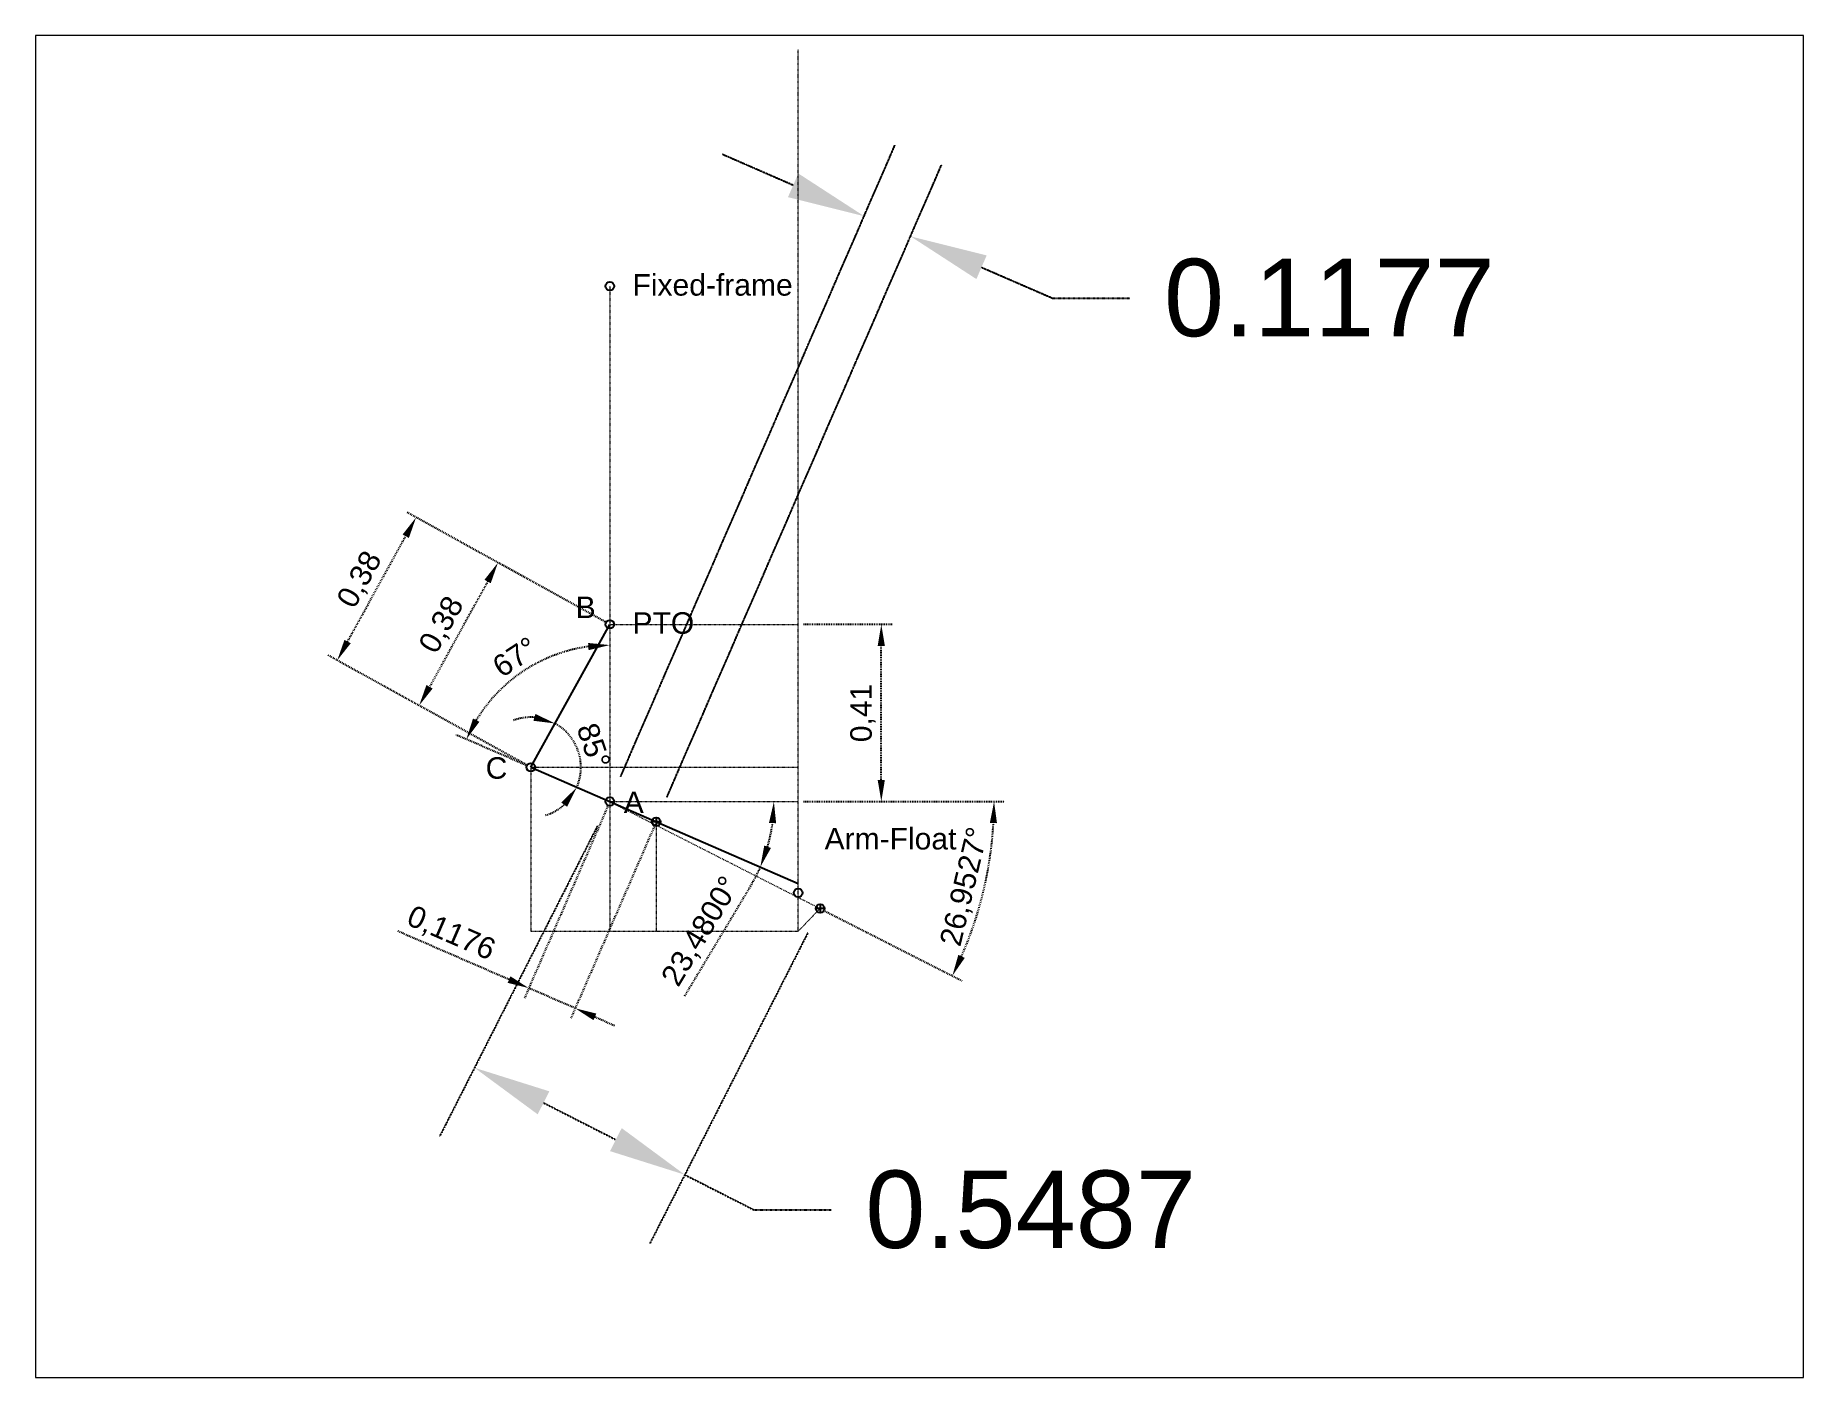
# Paper-space layout 'Layout1' of a CAD drawing. Header units: metres. Extents: x 26 to 231, y 20 to 176.
# The model-space entities are those that its viewports show. They can reach past a viewport. Long polylines and large blocks are cut down to what shows.
import ezdxf

# ---------------------------------------------------------------- set-up
doc = ezdxf.new("R2010")
doc.units = ezdxf.units.M
doc.header["$LTSCALE"] = 0.001
doc.linetypes.add('ACAD_ISO02W100', pattern=[15, 12, -3])
doc.layers.get('Defpoints').update_dxf_attribs({"color": 6, "linetype": 'ACAD_ISO02W100', "lineweight": 20})
doc.styles.get("Standard").update_dxf_attribs({"font": 'arial.ttf'})
doc.dimstyles.new('ISO-25', dxfattribs={"dimtxt": 2.5, "dimasz": 2.5, "dimexe": 1.25, "dimexo": 0.625, "dimtad": 1, "dimtxsty": 'Standard', "dimcen": 2.5, "dimadec": 0, "dimazin": 0, "dimtfac": 1, "dimtmove": 0, "dimatfit": 3, "dimfxl": 1, "dimarcsym": 0})
doc.dimstyles.get("Standard").update_dxf_attribs({"dimtxt": 0.18, "dimasz": 0.18, "dimexe": 0.18, "dimexo": 0.0625, "dimgap": 0.09, "dimtad": 0, "dimtih": 1, "dimtoh": 1, "dimdec": 4, "dimzin": 0, "dimdsep": 46, "dimtxsty": 'Standard', "dimcen": 0.09, "dimadec": 0, "dimazin": 0, "dimtfac": 1, "dimtdec": 4, "dimtofl": 0, "dimtmove": 0, "dimatfit": 3, "dimfxl": 1, "dimtolj": 1, "dimtzin": 0, "dimarcsym": 0})
pattern_1 = [(0, (0.311, -0.202), (0, 6.985), [5.08, -1.905]), (90, (0.311, -0.202), (-6.985, 4e-16), [5.08, -1.905])]

# ---------------------------------------------------------------- blocks, each defined once
blk = doc.blocks.new('*D5')
at = {"layer": 'Defpoints', "color": 0, "lineweight": -2, "transparency": 16777216}
for start, end in [(85.9177, 110.7344), (336.52, 61.101), (286.8866, 311.7033)]:
    blk.add_arc((83.32, 90.43), 5.82, start, end, dxfattribs=at)
at = {"layer": 'Defpoints', "color": 0, "transparency": 16777216}
for p in [(92.49, 107.05), (89.12, 90.91), (83.32, 90.43), (83.32, 90.43), (114.39, 76.93)]:
    blk.add_point(p, dxfattribs=at)
for points in [[(83.85, 96.63), (83.61, 95.84), (86.13, 95.53)], [(86.85, 86.33), (87.53, 85.84), (88.65, 88.11)]]:
    blk.add_solid(points, dxfattribs=at)
at = {"layer": 'Defpoints', "color": 0, "transparency": 16777216, "insert": (90.62, 92.92), "char_height": 2.5, "attachment_point": 5, "rotation": 288.8105}
blk.add_mtext('85°', dxfattribs=at)
blk = doc.blocks.new('*D6')
at = {"layer": 'Defpoints', "color": 0, "lineweight": -2, "transparency": 16777216}
for p, q in [((91.94, 107.35), (78.4, 114.83)), ((78.29, 112.03), (71.53, 99.79)), ((82.77, 90.73), (69.23, 98.21))]:
    blk.add_line(p, q, dxfattribs=at)
at = {"layer": 'Defpoints', "color": 0, "transparency": 16777216}
for p in [(92.49, 107.05), (70.32, 97.61), (83.32, 90.43)]:
    blk.add_point(p, dxfattribs=at)
for points in [[(77.92, 112.23), (78.65, 111.83), (79.49, 114.22)], [(71.17, 100), (71.89, 99.59), (70.32, 97.61)]]:
    blk.add_solid(points, dxfattribs=at)
at = {"layer": 'Defpoints', "color": 0, "transparency": 16777216, "insert": (73.05, 106.94), "char_height": 2.5, "attachment_point": 5, "rotation": 61.101}
blk.add_mtext('0,38', dxfattribs=at)
blk = doc.blocks.new('*D7')
at = {"layer": 'Defpoints', "color": 0, "lineweight": -2, "transparency": 16777216}
for p, q in [((92.24, 85.87), (82.57, 63.62)), ((97.64, 83.53), (87.97, 61.28)), ((80.78, 65.76), (67.82, 71.39)), ((88.47, 62.42), (83.07, 64.77)), ((90.76, 61.43), (93.05, 60.43))]:
    blk.add_line(p, q, dxfattribs=at)
at = {"layer": 'Defpoints', "color": 0, "transparency": 16777216}
for p in [(92.49, 86.45), (97.88, 84.1), (83.07, 64.77)]:
    blk.add_point(p, dxfattribs=at)
for points in [[(80.94, 66.14), (80.61, 65.38), (83.07, 64.77)], [(90.93, 61.81), (90.59, 61.04), (88.47, 62.42)]]:
    blk.add_solid(points, dxfattribs=at)
at = {"layer": 'Defpoints', "color": 0, "transparency": 16777216, "insert": (74, 71.03), "char_height": 2.5, "attachment_point": 5, "rotation": 336.52}
blk.add_mtext('0,1176', dxfattribs=at)
blk = doc.blocks.new('*D8')
at = {"layer": 'Defpoints', "color": 0, "lineweight": -2, "transparency": 16777216}
for p, q in [((115.01, 107.05), (125.31, 107.05)), ((124.06, 88.95), (124.06, 104.55)), ((115.01, 86.45), (125.31, 86.45))]:
    blk.add_line(p, q, dxfattribs=at)
at = {"layer": 'Defpoints', "color": 0, "transparency": 16777216}
for p in [(114.39, 107.05), (124.06, 107.05), (114.39, 86.45)]:
    blk.add_point(p, dxfattribs=at)
for points in [[(123.64, 104.55), (124.47, 104.55), (124.06, 107.05)], [(123.64, 88.95), (124.47, 88.95), (124.06, 86.45)]]:
    blk.add_solid(points, dxfattribs=at)
at = {"layer": 'Defpoints', "color": 0, "transparency": 16777216, "insert": (121.93, 96.75), "char_height": 2.5, "attachment_point": 5, "rotation": 90}
blk.add_mtext('0,41', dxfattribs=at)
blk = doc.blocks.new('*D9')
at = {"layer": 'Defpoints', "color": 0, "lineweight": -2, "transparency": 16777216}
blk.add_line((82.74, 90.68), (74.66, 94.19), dxfattribs=at)
blk.add_arc((92.49, 86.45), 18.19, 97.8819, 148.638, dxfattribs=at)
at = {"layer": 'Defpoints', "color": 0, "transparency": 16777216}
for p in [(92.49, 146.35), (85.63, 103.29), (83.32, 90.43), (114.39, 76.93), (92.49, 71.35)]:
    blk.add_point(p, dxfattribs=at)
for points in [[(89.97, 104.88), (90.02, 104.05), (92.49, 104.64)], [(77.33, 95.72), (76.59, 96.11), (75.81, 93.69)]]:
    blk.add_solid(points, dxfattribs=at)
at = {"layer": 'Defpoints', "color": 0, "transparency": 16777216, "insert": (81.47, 103.25), "char_height": 2.5, "attachment_point": 5, "rotation": 33.26}
blk.add_mtext('67°', dxfattribs=at)
blk = doc.blocks.new('*D10')
at = {"layer": 'Defpoints', "color": 0, "lineweight": -2, "transparency": 16777216}
blk.add_line((108.85, 76.62), (101.16, 63.82), dxfattribs=at)
for start, end in [(344.0307, 352.4893), (329.0093, 336.52)]:
    blk.add_arc((92.49, 86.45), 19.09, start, end, dxfattribs=at)
at = {"layer": 'Defpoints', "color": 0, "transparency": 16777216}
for p in [(83.32, 90.43), (92.49, 86.45), (114.39, 86.45), (111.4, 83.85), (114.39, 76.93)]:
    blk.add_point(p, dxfattribs=at)
for points in [[(111, 83.98), (111.83, 83.93), (111.57, 86.45)], [(111.23, 81.06), (110.45, 81.34), (109.99, 78.84)]]:
    blk.add_solid(points, dxfattribs=at)
at = {"layer": 'Defpoints', "color": 0, "transparency": 16777216, "insert": (103.18, 71.31), "char_height": 2.5, "attachment_point": 5, "rotation": 59.0093}
blk.add_mtext('23,4800°', dxfattribs=at)
blk = doc.blocks.new('*D11')
at = {"layer": 'Defpoints', "color": 0, "lineweight": -2, "transparency": 16777216}
for p, q in [((115.01, 86.45), (138.42, 86.45)), ((117.5, 73.73), (133.43, 65.63))]:
    blk.add_line(p, q, dxfattribs=at)
blk.add_arc((92.49, 86.45), 44.68, 336.2538, 356.7936, dxfattribs=at)
at = {"layer": 'Defpoints', "color": 0, "transparency": 16777216}
for p in [(92.49, 86.45), (92.49, 86.45), (114.39, 86.45), (116.94, 74.01), (134.99, 72.66)]:
    blk.add_point(p, dxfattribs=at)
for points in [[(136.68, 83.96), (137.51, 83.94), (137.17, 86.45)], [(133.76, 68.28), (133.01, 68.63), (132.32, 66.2)]]:
    blk.add_solid(points, dxfattribs=at)
at = {"layer": 'Defpoints', "color": 0, "transparency": 16777216, "insert": (133.87, 76.53), "char_height": 2.5, "attachment_point": 5, "rotation": 76.5237}
blk.add_mtext('26,9527°', dxfattribs=at)
blk = doc.blocks.new('*D13')
at = {"layer": 'Defpoints', "color": 0, "lineweight": -2, "transparency": 16777216}
for p, q in [((91.94, 107.35), (68.88, 120.08)), ((62.01, 105.05), (68.76, 117.29)), ((82.77, 90.73), (59.71, 103.47))]:
    blk.add_line(p, q, dxfattribs=at)
at = {"layer": 'Defpoints', "color": 0, "transparency": 16777216}
for p in [(69.97, 119.48), (92.49, 107.05), (83.32, 90.43)]:
    blk.add_point(p, dxfattribs=at)
for points in [[(68.4, 117.49), (69.13, 117.09), (69.97, 119.48)], [(61.64, 105.25), (62.37, 104.85), (60.8, 102.86)]]:
    blk.add_solid(points, dxfattribs=at)
at = {"layer": 'Defpoints', "color": 0, "transparency": 16777216, "insert": (63.52, 112.2), "char_height": 2.5, "attachment_point": 5, "rotation": 61.101}
blk.add_mtext('0,38', dxfattribs=at)
blk = doc.blocks.new('*D19')
at = {"layer": 'Defpoints', "color": 0, "lineweight": -2, "transparency": 16777216}
for p, q in [((-0.4131, 0.3593), (0.2252, 1.8279)), ((-0.3052, 0.3124), (0.3331, 1.781)), ((-0.0116, 1.7345), (-0.1767, 1.8063)), ((0.4265, 1.5441), (0.5915, 1.4724)), ((0.5915, 1.4724), (0.7715, 1.4724))]:
    blk.add_line(p, q, dxfattribs=at)
at = {"layer": 'Defpoints', "color": 0, "transparency": 16777216}
for p in [(0.2614, 1.6159), (-0.438, 0.302), (-0.3301, 0.2551)]:
    blk.add_point(p, dxfattribs=at)
for points in [[(0.0004, 1.7621), (-0.0236, 1.707), (0.1535, 1.6628)], [(0.4384, 1.5716), (0.4145, 1.5166), (0.2614, 1.6159)]]:
    blk.add_solid(points, dxfattribs=at)
at = {"layer": 'Defpoints', "color": 0, "transparency": 16777216, "insert": (1.2352, 1.4724), "char_height": 0.18, "attachment_point": 5}
blk.add_mtext('\\A1;0.1177', dxfattribs=at)
blk = doc.blocks.new('*D20')
at = {"layer": 'Defpoints', "color": 0, "lineweight": -2, "transparency": 16777216}
for p, q in [((-0.4663, 0.2463), (-0.8342, -0.4771)), ((0.0228, -0.0024), (-0.3451, -0.7258)), ((-0.5921, -0.3982), (-0.4239, -0.4838)), ((-0.2635, -0.5654), (-0.103, -0.6469)), ((-0.103, -0.6469), (0.077, -0.6469))]:
    blk.add_line(p, q, dxfattribs=at)
at = {"layer": 'Defpoints', "color": 0, "transparency": 16777216}
for p in [(-0.438, 0.302), (0.0511, 0.0533), (-0.2635, -0.5654)]:
    blk.add_point(p, dxfattribs=at)
for points in [[(-0.5785, -0.3715), (-0.6057, -0.425), (-0.7526, -0.3167)], [(-0.4103, -0.457), (-0.4375, -0.5105), (-0.2635, -0.5654)]]:
    blk.add_solid(points, dxfattribs=at)
at = {"layer": 'Defpoints', "color": 0, "transparency": 16777216, "insert": (0.5406, -0.6469), "char_height": 0.18, "attachment_point": 5}
blk.add_mtext('\\A1;0.5487', dxfattribs=at)

msp = doc.modelspace()

# ---------------------------------------------------------------- hatches: boundary and pattern name
at = {"layer": 'Defpoints'}
h = msp.add_hatch(dxfattribs=at)
h.set_pattern_fill('ANGLE', color=256)
h.set_pattern_definition([(0, (0, 0.034), (0, 6.985), [5.08, -1.905]), (90, (0, 0.034), (-6.985, 4e-16), [5.08, -1.905])])
h.paths.add_polyline_path([(-0.3301, 0.28912), (-0.3401, 0.28912, 0.4142136), (-0.3301, 0.27912)])
h = msp.add_hatch(dxfattribs=at)
h.set_pattern_fill('ANGLE', color=256)
h.set_pattern_definition([(0, (0, 0.033), (0, 6.985), [5.08, -1.905]), (90, (0, 0.033), (-6.985, 4e-16), [5.08, -1.905])])
h.paths.add_polyline_path([(-0.3301, 0.28842), (-0.3401, 0.28842, 0.4142136), (-0.3301, 0.27842)])
h = msp.add_hatch(dxfattribs=at)
h.set_pattern_fill('ANGLE', color=256)
h.set_pattern_definition([(0, (-0.0704, 0), (0, 6.985), [5.08, -1.905]), (90, (-0.0704, 0), (-6.985, 4e-16), [5.08, -1.905])])
h.paths.add_polyline_path([(-0.3201, 0.2551, 0.4142136), (-0.3301, 0.2651), (-0.3301, 0.2551)])
h.paths.add_polyline_path([(-0.3301, 0.2551), (-0.3401, 0.2551, 0.4142136), (-0.3301, 0.2451)])
h = msp.add_hatch(dxfattribs=at)
h.set_pattern_fill('ANGLE', color=256)
h.set_pattern_definition([(0, (0, 0), (0, 6.985), [5.08, -1.905]), (90, (0, 0), (-6.985, 4e-16), [5.08, -1.905])])
h.paths.add_polyline_path([(-0.3301, 0.2551), (-0.3401, 0.2551, 0.4142136), (-0.3301, 0.2451)])
h = msp.add_hatch(dxfattribs=at)
h.set_pattern_fill('ANGLE', color=256)
h.set_pattern_definition([(0, (0.1254, 0), (0, 6.985), [5.08, -1.905]), (90, (0.1254, 0), (-6.985, 4e-16), [5.08, -1.905])])
h.paths.add_polyline_path([(-0.2047, 0.2551), (-0.2147, 0.2551, 0.4142136), (-0.2047, 0.2451)])
h = msp.add_hatch(dxfattribs=at)
h.set_pattern_fill('ANGLE', color=256)
h.set_pattern_definition(pattern_1)
h.paths.add_polyline_path([(0.0611, 0.0533, 0.4142136), (0.0511, 0.0633), (0.0511, 0.0533)])
h.paths.add_polyline_path([(0.0511, 0.0533), (0.0411, 0.0533, 0.4142136), (0.0511, 0.0433)])
h = msp.add_hatch(dxfattribs=at)
h.set_pattern_fill('ANGLE', color=256)
h.set_pattern_definition(pattern_1)
h.paths.add_polyline_path([(0.0611, 0.0533, 0.4142136), (0.0511, 0.0633), (0.0511, 0.0533)])
h.paths.add_polyline_path([(0.0511, 0.0533), (0.0411, 0.0533, 0.4142136), (0.0511, 0.0433)])

# ---------------------------------------------------------------- linework, layer by layer
for q in [(-0.438, 0.714), (0, 0.11173)]:
    msp.add_line((-0.62144, 0.38169), q)
at = {"color": 0}
for p, q in [((-0.3201, 0.2551), (-0.3401, 0.2551)), ((-0.3301, 0.2651), (-0.3301, 0.2451)), ((0.0611, 0.0533), (0.0411, 0.0533)), ((0.0611, 0.0533), (0.0411, 0.0533)), ((0.0511, 0.0633), (0.0511, 0.0433)), ((0.0511, 0.0633), (0.0511, 0.0433))]:
    msp.add_line(p, q, dxfattribs=at)
for centre in [(-0.438, 1.5), (-0.438, 0.714), (-0.62144, 0.38169), (-0.438, 0.302), (-0.3301, 0.2551), (0, 0.09), (0.0511, 0.0533), (0.0511, 0.0533)]:
    msp.add_circle(centre, 0.01)
at = {"layer": 'Defpoints'}
for p, q in [((0, 0), (0, 2.05048)), ((-0.438, 1.5), (-0.438, 0)), ((-0.438, 0.714), (0, 0.714)), ((-0.62144, 0.38169), (-0.62144, 0)), ((-0.62144, 0.38169), (0, 0.38169)), ((-0.438, 0.302), (0, 0.302)), ((-0.3301, 0.2551), (-0.3301, 0)), ((0, 0), (0.0511, 0.0533)), ((0, 0), (-0.62144, 0))]:
    msp.add_line(p, q, dxfattribs=at)

# ---------------------------------------------------------------- texts
at = {"char_height": 0.05, "attachment_point": 1}
for s, insert in [('Fixed-frame', (-0.38525, 1.52807)), ('B', (-0.51728, 0.77861)), ('PTO', (-0.38525, 0.74207)), ('C', (-0.72668, 0.40513)), ('A', (-0.40557, 0.32544)), ('Arm-Float', (0.06148, 0.24069))]:
    msp.add_mtext_dynamic_manual_height_columns(s, width=0.0349186, gutter_width=12.5, heights=[0], dxfattribs=dict(at, insert=insert))

# ---------------------------------------------------------------- dimensions: what is measured, and where the dimension line sits
at = {"layer": 'Defpoints'}
for p2, distance, picture, middle in [((-0.3301, 0.2551), 1.48378, '*D19', (1.23517, 1.47238)), ((0.0511, 0.0533), -0.69405, '*D20', (0.5406, -0.64695))]:
    dim = msp.add_aligned_dim(p1=(-0.438, 0.302), p2=p2, distance=distance, dimstyle='Standard', dxfattribs=at)
    dim.commit()
    dim.dimension.update_dxf_attribs({"geometry": picture, "text_midpoint": middle})

psp = doc.layouts.get("Layout1")

# ---------------------------------------------------------------- linework, layer by layer
at = {"layer": 'Defpoints'}
psp.add_line((92.4899, 86.44793), (116.9449, 74.01293), dxfattribs=at)

# ---------------------------------------------------------------- dimensions: what is measured, and where the dimension line sits
for base, line1, line2, override, picture, middle in [((85.62578, 103.29035), ((92.4899, 146.34793), (92.4899, 71.34793)), ((83.31791, 90.43222), (114.3899, 76.93462)), {"dimlfac": -0.02}, '*D9', (81.47237, 103.24606)), ((89.1155, 90.91026), ((83.31791, 90.43222), (92.4899, 107.04793)), ((83.31791, 90.43222), (114.3899, 76.93462)), {"dimlfac": -0.02}, '*D5', (90.62435, 92.92102)), ((111.39718, 83.84898), ((92.4899, 86.44793), (114.3899, 86.44793)), ((83.31791, 90.43222), (114.3899, 76.93462)), {"dimadec": 4}, '*D10', (103.18139, 71.3141)), ((134.98923, 72.66494), ((92.4899, 86.44793), (114.3899, 86.44793)), ((92.4899, 86.44793), (116.9449, 74.01293)), {"dimadec": 4}, '*D11', (133.86937, 76.53167))]:
    dim = psp.add_angular_dim_2l(base=base, line1=line1, line2=line2, dimstyle='ISO-25', override=override, dxfattribs=at)
    dim.commit()
    dim.dimension.update_dxf_attribs({"geometry": picture, "text_midpoint": middle})
for p1, p2, distance, override, picture, middle in [((83.31791, 90.43222), (92.4899, 107.04793), 25.71951, {"dimlfac": -0.02}, '*D13', (63.5247, 112.19756)), ((92.4899, 107.04793), (83.31791, 90.43222), -14.84445, {"dimlfac": -0.02}, '*D6', (73.04552, 106.942)), ((97.8849, 84.10435), (92.4899, 86.44793), 23.63903, {"dimdec": 4, "dimlfac": -0.02}, '*D7', (74.00096, 71.02585))]:
    dim = psp.add_aligned_dim(p1=p1, p2=p2, distance=distance, dimstyle='ISO-25', override=override, dxfattribs=at)
    dim.commit()
    dim.dimension.update_dxf_attribs({"geometry": picture, "text_midpoint": middle})
dim = psp.add_linear_dim(base=(124.05729, 107.04793), p1=(114.3899, 86.44793), p2=(114.3899, 107.04793), angle=90, dimstyle='ISO-25', override={"dimlfac": -0.02}, dxfattribs=at)
dim.commit()
dim.dimension.update_dxf_attribs({"geometry": '*D8', "text_midpoint": (121.92991, 96.74793)})

# ---------------------------------------------------------------- viewports
psp.add_viewport(center=(128.5, 97.5), size=(205.6, 156), view_center_point=(0.2822, 0.52304), view_height=3.12, dxfattribs=at)

doc.saveas('drawing.dxf')
